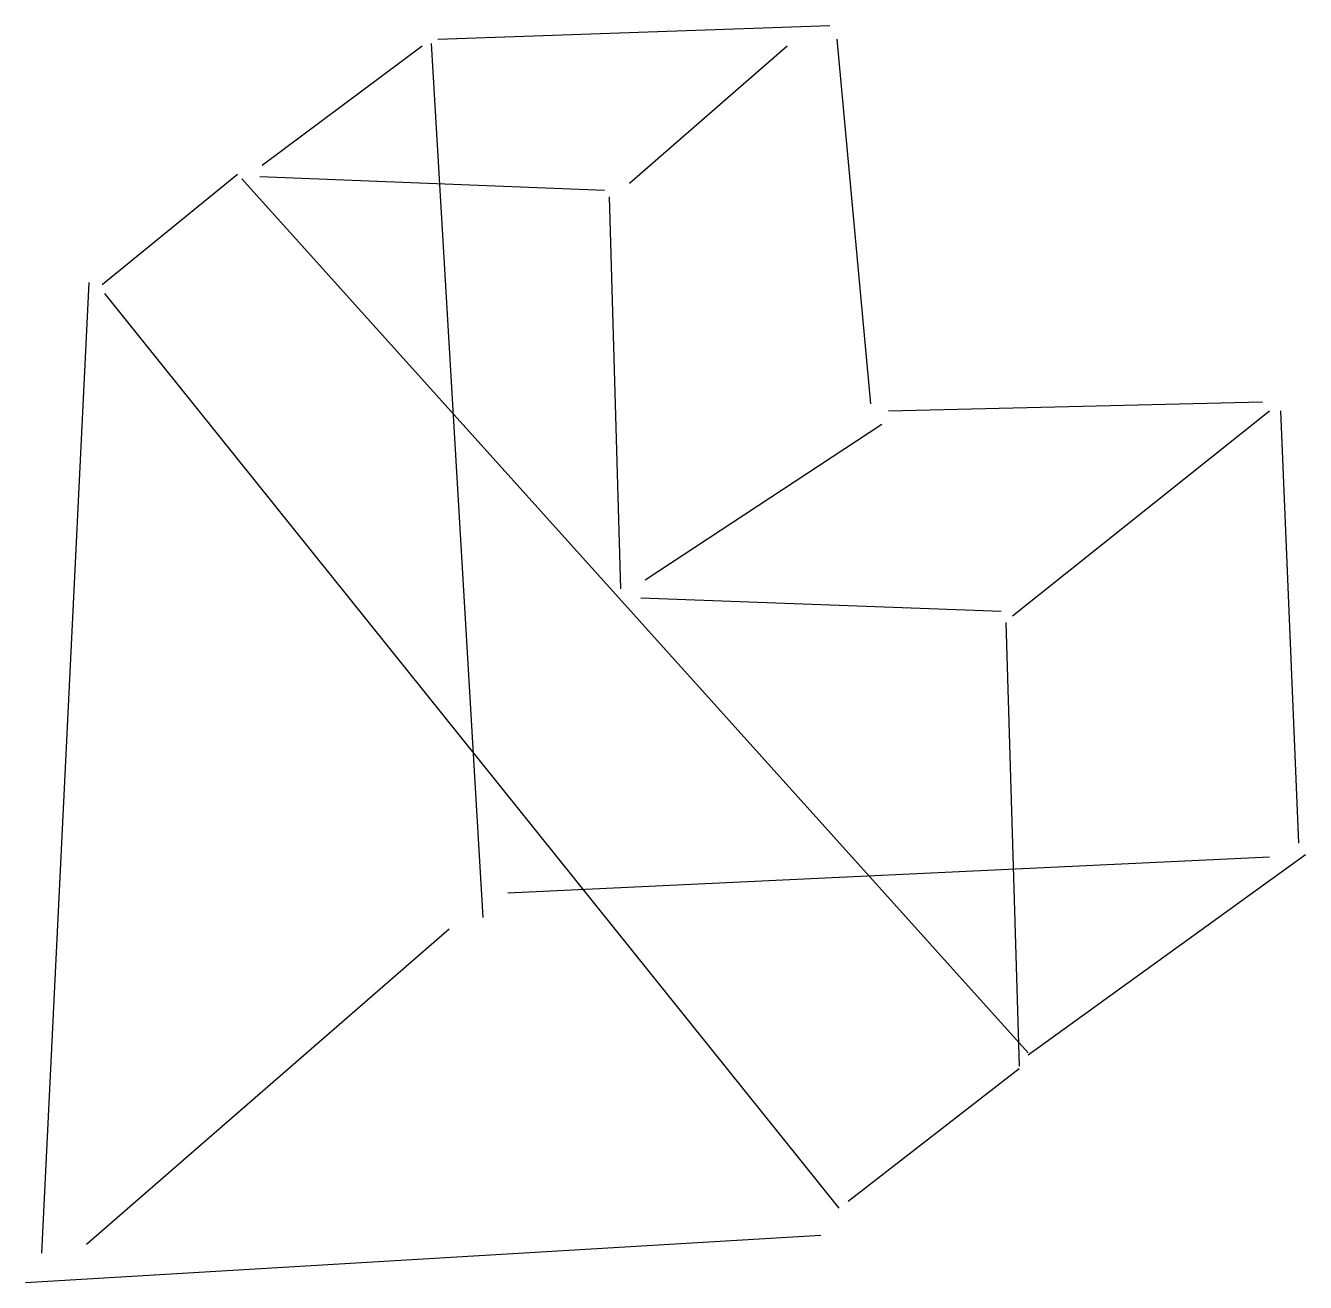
# Model space of a CAD drawing. Header units: metres. Extents: x -93 to 70, y 139 to 299.
import ezdxf

# ---------------------------------------------------------------- set-up
doc = ezdxf.new("R2010")
doc.units = ezdxf.units.M

msp = doc.modelspace()

# ---------------------------------------------------------------- linework, layer by layer
at = {"color": 0, "linetype": 'CONTINUOUS'}
for p, q in [((-40.431861, 297.503943), (9.462776, 299.224448)), ((-62.798423, 281.445899), (-42.439117, 296.643691)), ((-41.292114, 296.930442), (-34.696845, 185.671136)), ((-16.058044, 279.151893), (4.014511, 296.643691)), ((10.323028, 297.503943), (14.62429, 251.050315)), ((-83.157729, 266.248107), (-65.952681, 280.298896)), ((-65.37918, 279.725394), (34.696845, 168.466088)), ((-63.085174, 280.012145), (-19.212303, 278.29164)), ((-18.638801, 277.431388), (-17.205047, 227.536751)), ((-84.878233, 266.534858), (-90.9, 142.945268)), ((-82.870978, 265.101104), (10.609779, 148.680284)), ((16.918297, 250.190063), (64.518927, 251.337066)), ((32.68959, 224.095741), (65.37918, 250.190063)), ((66.812934, 250.190063), (69.10694, 195.133912)), ((-14.050789, 228.683754), (16.058044, 248.469558)), ((-14.62429, 226.389748), (31.255836, 224.669243)), ((31.829338, 223.235489), (33.549842, 166.745584)), ((-31.542587, 188.825394), (65.37918, 193.413407)), ((34.696845, 168.179338), (69.967192, 193.700158)), ((-85.164984, 144.092271), (-38.998107, 184.237382)), ((11.756782, 149.540536), (33.549842, 166.458833)), ((-92.907256, 139.217508), (8.315773, 145.239274))]:
    msp.add_line(p, q, dxfattribs=at)

doc.saveas('drawing.dxf')
